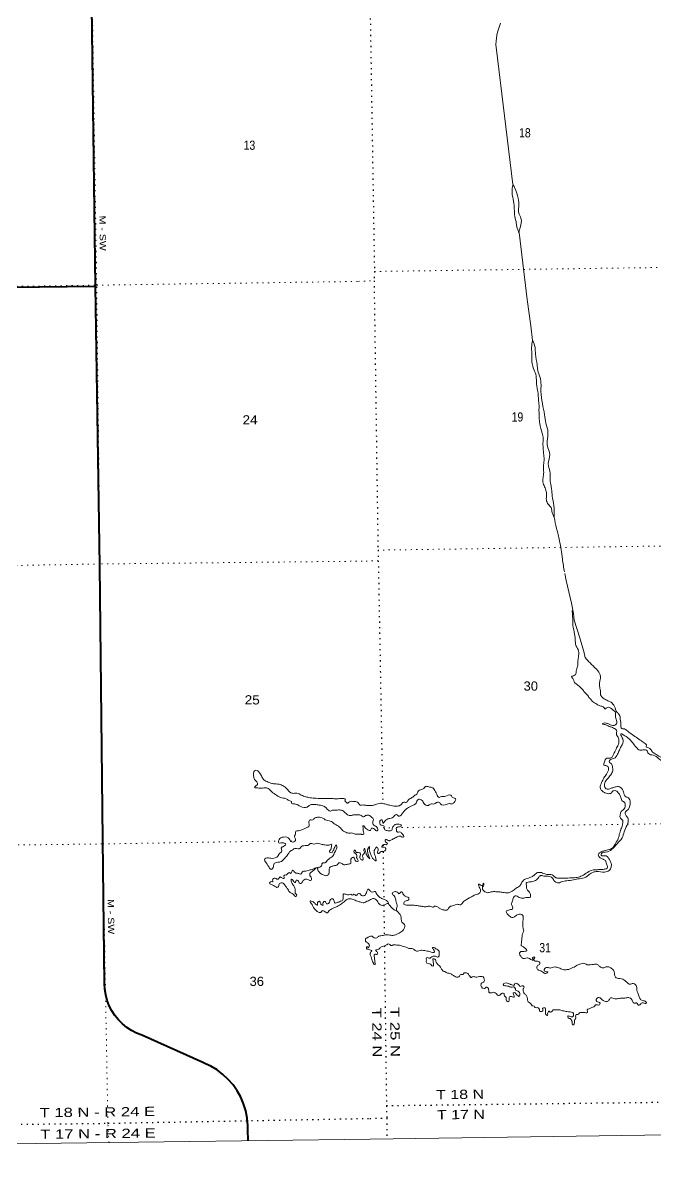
# Model space of a CAD drawing. Header units: feet. Extents: x 248627 to 501257, y -181930 to 5472.
# Drawn here: x 306705 to 318711, y -181930 to -159945 of the extents above; entities that cross this region are included whole.
import ezdxf

# ---------------------------------------------------------------- set-up
doc = ezdxf.new("R2010")
doc.units = ezdxf.units.FT
doc.header["$LTSCALE"] = 70
doc.linetypes.add('DOTTED', pattern=[1.5, 0.3, -1.2])
for name, color, linetype, lineweight in [('26', 7, 'Continuous', 40), ('27', 7, 'Continuous', 40), ('39', 7, 'Continuous', 13), ('4', 7, 'Continuous', 13), ('6', 7, 'DOTTED', 25), ('7', 7, 'DOTTED', 13)]:
    doc.layers.add(name, color=color, linetype=linetype, lineweight=lineweight)

msp = doc.modelspace()

# ---------------------------------------------------------------- linework, layer by layer
at = {"layer": '26'}
for points in [[(308081.5, -164945.84), (308081.47, -164943.9), (308011.05, -159627.16), (307948.62, -154308.25), (307887.33, -150585.86), (307886.61, -150542.44), (307887.21, -150535.86), (307959.29, -149740.45), (308363.49, -146979.86), (308445.59, -146451.06), (308394.72, -143946.31)], [(286862.05, -165204.84), (286883.01, -165204.67), (292204.53, -165161.97), (297506.36, -165095.8), (302801.72, -165007.62), (308066.57, -164946.01), (308081.5, -164945.84)], [(310979.23, -181185.59), (310976.61, -180973.66), (310975.6, -180948.66), (310975.26, -180923.66), (310974.85, -180893.22), (310962.83, -180755.05), (310936.44, -180618.9), (310895.96, -180486.25), (310841.83, -180358.56), (310774.65, -180237.23), (310695.16, -180123.58), (310604.22, -180018.87), (310502.84, -179924.23), (310392.12, -179840.71), (310273.28, -179769.22), (310172.61, -179722.22), (310147.61, -179710.55), (310122.61, -179698.06), (308947.39, -179175.54), (308922.39, -179165.36), (308897.39, -179155.12), (308861.7, -179140.49), (308765.95, -179091.48), (308675.86, -179032.73), (308592.4, -178964.88), (308516.48, -178888.69), (308448.95, -178804.97), (308390.54, -178714.65), (308341.89, -178618.73), (308303.54, -178518.24), (308275.89, -178414.29), (308259.27, -178308.03), (308253.84, -178200.61), (308217.99, -175458.75), (308159.91, -170258.47), (308081.5, -164945.84)]]:
    msp.add_lwpolyline(points, dxfattribs=at)
at = {"layer": '39'}
msp.add_line((315692.24, -160402.9), (316014.6, -163013.57), dxfattribs=at)
for points in [[(316134.73, -163923.87), (316286.43, -165200.16), (316356.18, -165698.45), (316382.45, -165977.93)], [(316997.34, -170406.39), (317025.48, -170540.87), (317124.37, -170968.25), (317163.5, -171164.98), (317177.47, -171293.63), (317283.03, -171628.28), (317365.71, -171912.94), (317389.21, -172005.2)]]:
    msp.add_lwpolyline(points, dxfattribs=at)
msp.add_arc((316669.96, -160351.98), 978.77, 155.58421, 183.22706, dxfattribs=at)
for points in [[(316015.33, -163009.94), (315996.79, -163168.89), (316027.39, -163333.53), (316039.57, -163476.3), (316051.74, -163619.08), (316077.76, -163745.54), (316088.98, -163823.89), (316112.03, -163885.96), (316132.83, -163931.95)], [(316016.4, -163016.36), (316051.86, -163083.48), (316112.96, -163269.8), (316123.51, -163438.78), (316123.2, -163553.56), (316166.91, -163651.55), (316151.43, -163828.98), (316128.66, -163921.95)], [(316386.45, -165975.86), (316434.62, -166103.99), (316440.61, -166236.79), (316473.8, -166439.65), (316485.41, -166544.18), (316529.68, -166680.42), (316547.8, -166817.07), (316545.62, -166941.94), (316573.22, -167175.09), (316614.6, -167387.89), (316641.15, -167550.59), (316679.84, -167717.12), (316664.33, -167892.53), (316678.28, -168019.18), (316714.32, -168143.46), (316684.79, -168323.12), (316715.01, -168461.59), (316719.26, -168612.55), (316748.15, -168797.35), (316760.21, -168932.07), (316793.1, -169114.8), (316796.38, -169336.24)], [(316384.58, -165985.95), (316369.83, -166076.79), (316371.98, -166221.73), (316372.36, -166382.81), (316400.18, -166495.14), (316448.29, -166619.25), (316460.47, -166762.02), (316480.99, -166924.81), (316494.01, -166989.04), (316497.57, -167093.69), (316511.31, -167206.24), (316508.45, -167284.81), (316509.38, -167347.22), (316512.79, -167441.8), (316522.51, -167554.41), (316567.49, -167738.97), (316589.1, -167839.32), (316585.97, -167899.77), (316587.7, -168016.53), (316599.79, -168153.27), (316605.36, -168257.89), (316594.9, -168366.78), (316595.77, -168425.16), (316595.4, -168535.91), (316580.86, -168640.84), (316604.38, -168735.11), (316641.9, -168823.14), (316653.3, -168913.57), (316648.61, -169004.25), (316688.17, -169094.26), (316739.32, -169151.87), (316754.39, -169218.09), (316794.81, -169337.72)], [(316796.63, -169335.89), (316843.79, -169548.96), (316899.55, -169781.67), (316952.93, -170125.18), (316992.87, -170376.26)], [(317136.54, -171111.02), (317148.24, -171221.59), (317154.8, -171392.64), (317185.4, -171557.28), (317199.47, -171691.98), (317208.59, -171764.32), (317254.13, -171850.21), (317261.89, -171966.88), (317249.3, -172067.75), (317240.83, -172174.59), (317221.64, -172237.31), (317200.85, -172328.23), (317166.93, -172346.88), (317129.06, -172371.62), (317159.83, -172411.42), (317178.68, -172461.47), (317223.65, -172509.11), (317284.77, -172560.52), (317341.96, -172618.04), (317387.02, -172671.72), (317438.08, -172723.29), (317458.76, -172761.23), (317485.33, -172789.02), (317524.23, -172834.73), (317609.55, -172889.81), (317668.36, -172921.13), (317731.02, -172940.31), (317761.73, -172976.08), (317815.65, -172949.08), (317874.25, -172966.31), (317925.14, -173005.8), (317957.77, -173035.5), (317962.78, -173101.88), (317973.88, -173172.18), (317979.27, -173264.72), (317953.45, -173287.26), (317889.11, -173290.26), (317842.49, -173266.81), (317783.92, -173251.6), (317733.57, -173248.34), (317717.66, -173260.66), (317766.2, -173278.04), (317843.15, -173311.1), (317907.84, -173332.26), (317942.37, -173353.88), (317980.97, -173379.47), (317987.42, -173407.56), (317981.69, -173427.78), (317984.36, -173472.04), (318021.43, -173529.86), (318026.23, -173582.14), (318026.94, -173630.46), (317995.74, -173697.38), (317952.89, -173792.67), (317929.32, -173831.29), (317905.93, -173881.99), (317864.16, -173914.84), (317799.77, -173913.81), (317764.01, -173944.56), (317756.56, -173984.95), (317743.4, -174047.57), (317781.77, -174057.05), (317824.37, -174080.56), (317827.27, -174140.92), (317778.42, -174238.32), (317733.17, -174307.47), (317688.31, -174402.79), (317675.57, -174493.6), (317716.54, -174543.31), (317763.28, -174574.81), (317807.75, -174588.23), (317883.97, -174572.97), (317919.62, -174534.17), (317967.92, -174535.44), (318027.03, -174586.89), (318058.04, -174642.8), (318085.29, -174716.88), (318138.34, -174766.41), (318148.93, -174802.49), (318129.89, -174875.27), (318072.36, -174930.52), (318053.08, -174987.19), (318056.14, -175057.62), (318092.76, -175085.25), (318097.92, -175161.68), (318075, -175244.59), (318042.18, -175337.71), (318013.68, -175450.91), (317978.39, -175513.87), (317889.64, -175634.02), (317793.5, -175663.68), (317693.35, -175693.4), (317669.39, -175705.85), (317633.9, -175754.72), (317670.88, -175806.5), (317725.58, -175831.84), (317774.3, -175861.3)], [(317391.28, -172009.2), (317452.64, -172076.72), (317566.99, -172189.75), (317644.74, -172277.15), (317678.62, -172391.41), (317656.24, -172510.55), (317667.4, -172584.88), (317676.94, -172685.41), (317677.12, -172697.49), (317712.21, -172757.36), (317744.81, -172785.05), (317819.84, -172824.18), (317878.62, -172853.48), (317942.14, -172931.04), (317994.12, -173045.02), (318035.01, -173088.69), (318054.49, -173181.02), (318065.5, -173245.28), (318062.55, -173317.81), (318081.19, -173353.77), (318117.46, -173357.25), (318180.26, -173386.49), (318257.65, -173449.74), (318355.22, -173516.71), (318454.85, -173587.67), (318489.41, -173611.31), (318525.97, -173634.91), (318550.71, -173674.81), (318547.01, -173697.01), (318555.15, -173702.93), (318587.54, -173716.53), (318615.91, -173730.19), (318656.98, -173785.94), (318713.98, -173831.38), (318789.07, -173874.53), (318890.51, -173931.37), (318977.84, -173986.42), (319055.02, -174035.58), (319099.81, -174071.14), (319171.02, -174124.42), (319234.06, -174169.76), (319270.62, -174193.37), (319296.95, -174205.05)], [(316794.06, -176240.73), (316861.13, -176286.02), (316937.3, -176266.73), (317039.59, -176245.03), (317166.07, -176226.99), (317278.42, -176205.14), (317340.68, -176198.15), (317448.47, -176140.12), (317516.17, -176092.78), (317598.32, -176069.37), (317755.42, -176081.07), (317845.46, -176047.47), (317878.77, -175986.56), (317881.71, -175914.03), (317854.67, -175854.03), (317821.71, -175802.18), (317785.06, -175772.54), (317724.71, -175773.46), (317690.31, -175759.89), (317693.82, -175725.61), (317775.91, -175698.18), (317889.88, -175650.13), (317994.9, -175541.8), (318087.77, -175427.63), (318130.36, -175314.22), (318182.79, -175186.56), (318205.88, -175115.73), (318194.87, -175051.47), (318157.89, -174999.68), (318147.05, -174947.5), (318194.61, -174898.44), (318233.68, -174819.32), (318234.02, -174706.55), (318211.36, -174670.66), (318156.69, -174647.33), (318129.89, -174603.44), (318096.36, -174513.34), (318059.53, -174471.62), (318019.03, -174454.12), (317978.83, -174456.75), (317910.7, -174475.91), (317852.7, -174498.95), (317802.47, -174503.74), (317755.37, -174448.08), (317766.25, -174367.37), (317827.47, -174289.92), (317884.67, -174212.53), (317913.77, -174139.6), (317906.99, -174089.37), (317885.92, -174025.25), (317849.29, -173997.62), (317846.72, -173959.41), (317930.63, -173919.87), (318001.85, -173838.24), (318036.96, -173763.2), (318070.14, -173694.23), (318103.41, -173631.3), (318106.63, -173576.89), (318100.11, -173544.77), (318083.55, -173512.81), (318066.92, -173476.82), (318062.54, -173452.72), (318111.08, -173470.1), (318206.58, -173533.08), (318286.31, -173618.44), (318356.04, -173707.98), (318427.25, -173761.26), (318501.61, -173756.1), (318554.03, -173763.35), (318589.18, -173827.25), (318680.21, -173860.09), (318781.71, -173920.96), (318873.24, -173988.02), (318977.08, -174071), (319036.31, -174130.5), (319117.54, -174181.61), (319206.64, -174220.52), (319291.93, -174273.58), (319334.98, -174327.29), (319416.27, -174382.43), (319513.69, -174439.33), (319598.98, -174492.4), (319711.13, -174593.37), (319787.17, -174700.94), (319828.44, -174770.79), (319859.66, -174840.78), (319893.34, -174940.95), (319898.46, -175015.37), (319934.18, -175117.51), (319981.73, -175203.37), (320024.86, -175263.12), (320088.83, -175370.87), (320116.02, -175440.93), (320158.04, -175561.1), (320209.85, -175663), (320256.62, -175696.52), (320358.51, -175783.55)], [(313213.92, -174810.08), (313199.72, -174809.62), (313164.34, -174803.99), (313116.22, -174810.97), (313095.8, -174795.28), (313062.8, -174753.67), (312971.98, -174737.35), (312921.69, -174736.33), (312864.02, -174769.66), (312843.56, -174751.95), (312820.9, -174724.23), (312830.55, -174703.92), (312779.82, -174680.77), (312667.32, -174687.01), (312598.9, -174684.33), (312425.89, -174681.7), (312276.98, -174676.58), (312158.13, -174666.85), (312075.32, -174648.36), (311992.22, -174615.79), (311907.08, -174581.25), (311822.65, -174582.91), (311771.96, -174561.78), (311722.52, -174502.38), (311646.91, -174441.5), (311567.88, -174410.86), (311463.11, -174400.85), (311398.42, -174384.01), (311359.91, -174368.67), (311284.74, -174329.91), (311253.76, -174288.27), (311232.86, -174248.43), (311191.39, -174184.86), (311150.43, -174147.44), (311104.32, -174154.38), (311085.2, -174205.06), (311086.11, -174251.32), (311101.49, -174317.42), (311132.28, -174349.01), (311161.49, -174402.76), (311122.16, -174447.8), (311102.49, -174470.33), (311134.81, -174477.74), (311227.48, -174485.97), (311335.96, -174479.81), (311382.67, -174503.04), (311452.44, -174574.1), (311499.27, -174603.36), (311596.99, -174663.82), (311693.88, -174682.03), (311718.24, -174693.62), (311771.14, -174724.78), (311807.64, -174740.15), (311804.06, -174762.36), (311866.85, -174785.27), (311923.53, -174804.27), (312043.13, -174852.22), (312101.27, -174843.03), (312154.87, -174807.77), (312253.14, -174793.76), (312331.82, -174806.29), (312434.97, -174836.46), (312478.02, -174877.87), (312537.15, -174918.96), (312587.17, -174905.9), (312643.45, -174904.79), (312699.62, -174897.65), (312772.31, -174912.31), (312841.77, -174967.29), (312902.79, -175002.3), (312928.92, -175001.79), (312961.09, -175001.16), (312985.09, -174994.65), (313033.3, -174991.69), (313075.51, -174990.85), (313130.07, -175003.86), (313168.78, -175029.26), (313216.27, -174999.68)], [(313212.66, -174810.04), (313227.82, -174811.24), (313328.45, -174813.73), (313396.63, -174798.6), (313500.84, -174770.83), (313579.53, -174785.73), (313613.87, -174795.28), (313676.44, -174808.42), (313777.34, -174829.02), (313855.64, -174817.76), (313885.58, -174801.19), (313919.17, -174760.41), (313959.32, -174753.75), (313987.51, -174755.34), (314023.09, -174712.51), (314060.89, -174683.74), (314126.67, -174642.47), (314152.49, -174619.92), (314186.42, -174601.28), (314217.65, -174536.37), (314257.55, -174513.61), (314321.56, -174488.47), (314349.21, -174453.82), (314413.7, -174460.89), (314474.2, -174470.03), (314531.41, -174529.56), (314575.06, -174623.53), (314597.69, -174657.42), (314655.87, -174646.46), (314722.19, -174641.42), (314836.55, -174619.54), (314873.44, -174665.28), (314924.06, -174686.66), (314906.76, -174741.29), (314865.09, -174780.18), (314802.7, -174779.12), (314656.16, -174801.5), (314621.43, -174765.79), (314597.02, -174748.04), (314517.07, -174783.49), (314446.73, -174788.59), (314396.86, -174817.54), (314319.7, -174770.4), (314272.48, -174706.68), (314210.01, -174699.58), (314172.86, -174772.64), (314093.09, -174820.17), (314041.18, -174847.14), (313985.36, -174882.22), (313933.81, -174933.35), (313902.31, -174980.14), (313840.46, -175015.32), (313803.84, -174987.69), (313763.85, -175004.41), (313738.17, -175037.02), (313654.08, -175064.48), (313580.34, -175111.92), (313550.55, -175138.55), (313536.26, -175124.67), (313529.72, -175090.54), (313509.52, -175084.81), (313484.32, -175149.63), (313511.04, -175187.48), (313557.51, -175200.86), (313578.76, -175277.05), (313637.36, -175294.28), (313701.7, -175291.28), (313727.05, -175236.53), (313762.51, -175185.65), (313830.63, -175166.48), (313897.4, -175191.64), (313857.56, -175218.43), (313803.45, -175233.35), (313798.02, -175273.7), (313816.8, -175319.73), (313867.06, -175316.94), (313907.83, -175352.56), (313938.84, -175408.47), (313914.79, -175414.88), (313876.3, -175397.34), (313812.14, -175412.42), (313738.25, -175449.79), (313676.34, -175480.94), (313654.28, -175485.31), (313599.55, -175457.95), (313583.91, -175488.4), (313626.89, -175538.08), (313607.11, -175560.53), (313562.76, -175555.17), (313523.25, -175604.09), (313583.74, -175613.24), (313592.51, -175661.43), (313556.69, -175688.15), (313532.58, -175690.53), (313506.43, -175690.93), (313476.64, -175717.57), (313452.65, -175728)], [(313216.27, -174999.68), (313232.66, -175002.46), (313258.72, -174996.02), (313319.54, -175027.31), (313362.62, -175083.03), (313353.07, -175117.4), (313357.96, -175175.72), (313425.08, -175225.03), (313434.17, -175295.37), (313405.95, -175291.77), (313383.38, -175261.92), (313342.91, -175246.43), (313316.88, -175254.88), (313307.3, -175287.24), (313281.21, -175291.67), (313254.85, -175277.97), (313219.79, -175251.53)], [(313219.79, -175251.53), (313192.6, -175217.93), (313168.08, -175198.3), (313162.25, -175208.47), (313164.77, -175234.58), (313165.68, -175280.84), (313176.41, -175314.84), (313177.32, -175361.1), (313147.24, -175365.71), (313133.05, -175359.96), (313086.78, -175358.86), (313012.32, -175356.3), (312965.72, -175339.11), (312891.3, -175338.56), (312818.46, -175315.85), (312775.69, -175288.52), (312720.11, -175223.21), (312628.5, -175166.67), (312565.27, -175121.63), (312470.23, -175095.33), (312380.79, -175046.79), (312298.17, -175038.36), (312244.21, -175055.52), (312194.63, -175090.7), (312160.37, -175087.35), (312133.3, -175142.21), (312142.41, -175196.36), (312072.96, -175244.01), (312017.15, -175269.25), (311939.18, -175292.92), (311889.12, -175303.97), (311882.07, -175354.41), (311862.68, -175391.01), (311880.5, -175479.19), (311810.66, -175506.73), (311784.17, -175489.14), (311759.18, -175445.36), (311655.98, -175413.19), (311570.45, -175461.15), (311565.6, -175521.61), (311656.15, -175523.85), (311694.97, -175555.28), (311679.29, -175575.71), (311641.53, -175598.59), (311619.61, -175609.08), (311612.32, -175647.46), (311617.33, -175697.66), (311585.57, -175718.41), (311544.54, -175779.58), (311438.74, -175819.9), (311342.05, -175811.74), (311296.13, -175828.74), (311323.77, -175904.66), (311390.08, -176003.96), (311416.73, -176029.6), (311461.9, -175974.38), (311478.84, -175915.69), (311524.68, -175894.67), (311592.91, -175887.29), (311675.96, -175815.23), (311736.93, -175745.61), (311770.11, -175694.66), (311837.63, -175651.07), (311867.43, -175632.37), (311901.64, -175633.71), (311953.99, -175636.71), (311995.37, -175593.64), (312095.61, -175577.58), (312137.59, -175564.68), (312161.2, -175538.05), (312227.73, -175546.81), (312275.74, -175533.79), (312366.52, -175548.1), (312437.2, -175562.8), (312487.61, -175569.86), (312549.69, -175556.56), (312561.6, -175548.28), (312564.64, -175600.54), (312541.74, -175663.36), (312528.38, -175699.85), (312562.79, -175711.24), (312600.16, -175668.25), (312611.7, -175641.86), (312613.52, -175631.77), (312621.24, -175615.52), (312634.92, -175595.13), (312646.31, -175560.7), (312667.12, -175596.51), (312659.95, -175640.91), (312619.32, -175722.2), (312596.07, -175766.93), (312530.72, -175818.52), (312469.58, -175880.09), (312443.97, -175906.75), (312403.72, -175905.53), (312374.64, -175960.43)], [(312374.64, -175960.43), (312342.99, -175987.21), (312299.12, -176006.18), (312328.61, -176074.02), (312369.64, -176115.46), (312408.15, -176130.8), (312472.84, -176147.64), (312512.41, -176114.66), (312522.69, -176023.91), (312542, -175983.29), (312575.9, -175968.54), (312635.97, -175955.28), (312664, -175948.69), (312703.37, -175905.66), (312763.91, -175916.54), (312786.38, -175934.21), (312856.74, -175932.83), (312888.83, -175928.17), (312930.73, -175911.25), (312931.75, -175860.92), (312942.94, -175816.44), (312986.85, -175799.47), (313016.14, -175857.25), (313046.77, -175880.79), (313070.73, -175872.27), (313066.16, -175844.19), (313043.25, -175804.4), (313048.38, -175758.02), (312995.04, -175704.74), (312994.33, -175668.54), (313010.37, -175666.21), (313029.02, -175694.01), (313057.48, -175709.55), (313111.95, -175718.54), (313108.92, -175768.9), (313118.23, -175833.11), (313160.8, -175850.38), (313166, -175808.02), (313153.46, -175784.12), (313162.92, -175753.75), (313192.36, -175716.95), (313181.08, -175654.8), (313194.64, -175628.37), (313207.46, -175666.35), (313220.23, -175702.32), (313226.27, -175748.35)], [(313452.65, -175728), (313440.44, -175718.12), (313447.92, -175679.75), (313449.42, -175645.49), (313436.84, -175611.46), (313422.61, -175601.6), (313404.9, -175628.05), (313379.41, -175672.74), (313378.2, -175727.12), (313399.15, -175783.18), (313414.18, -175847.39), (313416.43, -175863.46), (313386.14, -175855.87), (313363.78, -175840.1), (313334.87, -175790.21), (313309.9, -175734.21), (313293.18, -175692.18), (313284.51, -175650.03), (313285.71, -175595.64), (313265.93, -175618.09), (313248.39, -175656.62), (313255.23, -175710.88), (313276.3, -175774.99), (313291.12, -175825.1), (313268.67, -175803.3), (313226.27, -175748.35)], [(317774.3, -175861.3), (317799.66, -175943.47), (317810.49, -175995.66), (317748.58, -176026.81), (317678.21, -176029.89), (317603.88, -176037.07), (317535.51, -176040.13), (317431.57, -176086.02), (317327.9, -176150.02), (317235.82, -176181.63), (317133.32, -176189.24), (316982.55, -176197.58), (316916.17, -176198.6), (316845.65, -176191.62), (316794.91, -176162.19), (316760.3, -176134.53), (316701.82, -176125.36), (316619.17, -176114.54), (316532.22, -176085.66), (316468, -176096.71), (316410.36, -176143.91), (316356.52, -176176.94), (316256.43, -176210.69), (316184.91, -176272.19), (316149.62, -176335.15), (316083.9, -176380.45), (316018.21, -176427.77), (315926.3, -176471.46), (315821.59, -176465), (315747.01, -176456.07), (315690.63, -176452.91), (315600.14, -176456.3), (315529.95, -176471.47), (315465.13, -176442.26), (315437.79, -176362.14), (315461.36, -176323.52), (315450.83, -176291.46), (315441.19, -176319.8), (315427.41, -176340.14), (315390.96, -176324.59), (315360.52, -176306.94), (315363.07, -176343.14), (315396.39, -176419.15), (315385.12, -176473.69), (315297.18, -176513.29), (315229.3, -176548.55), (315167.39, -176579.7), (315107.58, -176616.86), (315075.73, -176639.5), (315018.29, -176700.78), (314953.77, -176691.7), (314883.7, -176714.92), (314811.64, -176740.18), (314789.93, -176768.7), (314756.21, -176801.44), (314697.82, -176798.3), (314637.18, -176779.09), (314592.42, -176745.55), (314543.84, -176726.15), (314523.79, -176730.49), (314499.92, -176748.97), (314469.65, -176743.39), (314435.22, -176727.81), (314374.99, -176736.79), (314308.58, -176735.79), (314240.01, -176724.75), (314213.81, -176721.13), (314161.39, -176713.88), (314111.01, -176708.6), (314008.36, -176706.15), (313941.69, -176687.03), (313939.35, -176664.92), (313983.03, -176625.99), (314032.99, -176603.08), (314032.52, -176570.87), (313987.93, -176549.4), (313945.27, -176521.86), (313918.47, -176477.98), (313904.03, -176454.03), (313878.12, -176470.54), (313844.22, -176491.19), (313831.94, -176477.28), (313791.33, -176451.73), (313731.22, -176468.76), (313721.43, -176487.03), (313754.3, -176532.84), (313785.58, -176606.86), (313802.65, -176673.05), (313813.55, -176729.26), (313798.08, -176771.78), (313851.78, -176865.6), (313882.67, -176913.45), (313904.52, -177029.9), (313951.47, -177075.49), (313954.37, -177135.86), (313920.98, -177190.73), (313853.28, -177238.08)], [(312314.84, -175987.76), (312248.86, -176007.17), (312197.03, -176030.33), (312122.96, -176047.88), (312079.06, -176064.84), (312020.8, -176068), (311979.57, -176119.12), (311931.01, -176103.98), (311878.5, -176092.94), (311831.32, -176045.58), (311807.95, -176084.27), (311786.27, -176106.83), (311761.75, -176087.19), (311737.94, -176103.76), (311696.32, -176134.76), (311660.41, -176149.55), (311667.43, -176199.72), (311635.19, -176196.33), (311592.5, -176173.02), (311551.08, -176214.08), (311526.95, -176214.56), (311494.39, -176195.07), (311444.81, -176230.26), (311453.6, -176268.32), (311421.28, -176260.9), (311389.71, -176291.71), (311440.6, -176322.9), (311485.3, -176346.17), (311528.03, -176371.48), (311557.87, -176354.8), (311574.85, -176298.12), (311647.14, -176292.67), (311694.49, -176348.08), (311725.47, -176389.73), (311768.99, -176455.27), (311795.52, -176474.87), (311834.19, -176498.26), (311893.36, -176541.36), (311907, -176518.96), (311878.06, -176479.28), (311877.03, -176426.99), (311863.82, -176368.89), (311828.54, -176313.25), (311799.13, -176249.44), (311800.43, -176213.19), (311841.42, -176252.63), (311876.11, -176278.11), (311895.39, -176235.47), (311935.95, -176252.78), (311969.02, -176298.41), (311998.9, -176283.74), (312028.22, -176240.9), (312116.28, -176219.05), (312167.01, -176242.19), (312186.76, -176223.7), (312177.8, -176177.59), (312155.1, -176147.86), (312164.08, -176093.35), (312199.75, -176066.49), (312249.22, -176025.28), (312272.9, -176002.68)], [(317421.38, -177841.98), (317354.55, -177812.8), (317306.39, -177821.59), (317236.41, -177850.85), (317154.59, -177896.4), (317046.51, -177934.3), (316961.97, -177931.56), (316883.01, -177898.54), (316810.36, -177883.54), (316760.16, -177890.35), (316724.13, -177902.98), (316667.63, -177891.76), (316609.83, -177928.89), (316616.35, -177961), (316675.04, -177984.27), (316639.13, -178004.95), (316580.41, -177979.68), (316543.87, -177958.08), (316501.42, -177944.64), (316468.67, -177906.88), (316474.11, -177866.53), (316515.87, -177833.67), (316523.44, -177801.34), (316494.95, -177779.63), (316462.68, -177774.08), (316416.24, -177762.71), (316411.76, -177732.57), (316431.49, -177706.09), (316413.21, -177694.29), (316387.33, -177712.81), (316395.97, -177752.95), (316379.91, -177755.21), (316351.51, -177739.53), (316308.88, -177714.01), (316288.74, -177712.3), (316232.56, -177723.23), (316190.14, -177711.8), (316153.28, -177668.06), (316140.46, -177617.92), (316162.2, -177591.41), (316202.43, -177590.8), (316246.57, -177582.07), (316276.62, -177573.55), (316272.3, -177553.48), (316245.73, -177525.7), (316223.34, -177507.92), (316202.98, -177492.12), (316178.7, -177482.43), (316175.88, -177428.1), (316180.96, -177363.59), (316186.13, -177305.12), (316195.44, -177254.64), (316218.71, -177195.89), (316210.07, -177155.75), (316201.07, -177091.46), (316202.54, -177055.19), (316207.3, -176968.54), (316206.52, -176916.19), (316181.91, -176884.35), (316129.52, -176879.11), (316093.52, -176893.76), (316067.58, -176908.25), (316045.75, -176928.72), (316013.8, -176945.32), (315975.44, -176935.83), (315942.89, -176912.17), (315914.38, -176888.44), (315891.65, -176848.52), (315889.13, -176814.33), (315929.22, -176803.65), (315967.22, -176788.97), (315999.41, -176788.48), (315998.39, -176720.03), (315985.97, -176696.06), (316007.08, -176627.28), (316022.22, -176562.61), (316053.92, -176529.91), (316134.86, -176560.89), (316219.55, -176573.69), (316307.88, -176560.26), (316346.04, -176555.65), (316349.76, -176535.46), (316342.98, -176485.22), (316304.05, -176437.49), (316271.09, -176385.65), (316272.3, -176331.26), (316263.68, -176293.14), (316301.6, -176272.42), (316389.93, -176258.99), (316459.89, -176227.72), (316503.42, -176178.73), (316551.19, -176143.77), (316583.52, -176153.34), (316652.04, -176160.35), (316710.43, -176163.48), (316773.35, -176200.78), (316794.06, -176240.73)], [(313235.67, -176445.2), (313190.22, -176527.89), (313121.55, -176513.15), (313111.11, -176493.23), (313059, -176502.31), (313035.35, -176526.92), (312992.58, -176499.59), (312960.77, -176518.33), (312934.28, -176500.74), (312892.3, -176513.64), (312849.97, -176508.44), (312797.43, -176495.39), (312786.55, -176555.96), (312781.59, -176610.39), (312761.76, -176624.87), (312715.88, -176643.88), (312697.95, -176652.28), (312683.88, -176652.56), (312637.92, -176667.55), (312615.09, -176631.78), (312588.05, -176586.03), (312546.11, -176600.94), (312517.3, -176669.92), (312471.3, -176682.9), (312444.3, -176639.17), (312404.41, -176656.05), (312399.45, -176710.47), (312373.2, -176704.95), (312360.54, -176675.02), (312335.59, -176633.26), (312301.85, -176656.06), (312292.87, -176710.56), (312262.28, -176689.03), (312215.17, -176645.69), (312158.57, -176630.71), (312196.06, -176696.37), (312223.3, -176752.17), (312282.9, -176817.4), (312331.78, -176848.63), (312359.92, -176848.08), (312389.41, -176813.29), (312444.12, -176834.35), (312490.79, -176855.56), (312510.34, -176827.01), (312571.75, -176779.52), (312675.37, -176731.2), (312752.86, -176683.39), (312824.16, -176627.66), (312889.75, -176588.14), (312938.03, -176589.2), (313012.97, -176615.9), (313057.59, -176635.14), (313120.22, -176650), (313164.73, -176663.21), (313200.83, -176658.48), (313238.8, -176631.16)], [(313235.67, -176445.2), (313263.45, -176401.4), (313298.21, -176439.13), (313340.81, -176462.64), (313380.8, -176445.92), (313427.84, -176497.55), (313458.61, -176537.35), (313519.61, -176580.72), (313588.42, -176607.86), (313633.18, -176641.4), (313649.84, -176679.41), (313666.38, -176709.36), (313719.51, -176764.93), (313743.98, -176786.7), (313770.4, -176804.42), (313825.35, -176828.79)], [(313643.75, -176675.47), (313625.7, -176679.78), (313569.71, -176702.78), (313511.49, -176711.72), (313474.96, -176690.13), (313444.1, -176644.29), (313390.97, -176588.73), (313348.63, -176583.33), (313324.65, -176593.77), (313284.71, -176614.51), (313248.75, -176631.17), (313238.8, -176631.16)], [(313248.09, -177326.48), (313234.34, -177332.66), (313214.18, -177347.12), (313210.23, -177355.89), (313208.92, -177368.16), (313211.11, -177384.38), (313219.44, -177396.21), (313234.34, -177411.11), (313240.47, -177420.75), (313245.73, -177424.7), (313248.8, -177426.01)], [(313853.28, -177238.08), (313807.31, -177258.92), (313749.31, -177281.95), (313674.82, -177279.06), (313618.38, -177271.87), (313580.19, -177274.47), (313550.14, -177282.98), (313505.97, -177289.7), (313467.87, -177298.33), (313428.09, -177329.14), (313377.83, -177331.93), (313337.13, -177300.33), (313308.97, -177300.76), (313248.09, -177326.48)], [(313251.21, -177543.99), (313236.09, -177541.71), (313229.08, -177535.14), (313228.2, -177527.69), (313229.08, -177518.48), (313232.15, -177505.34), (313237.84, -177500.08), (313241.79, -177501.83), (313247.92, -177501.39), (313250.63, -177502.23)], [(313248.8, -177426.01), (313279.05, -177454.25), (313285.44, -177478.31), (313281.66, -177494.48), (313271.9, -177514.76), (313250.63, -177502.23)], [(313251.21, -177543.99), (313274.45, -177550.97), (313329.23, -177582.35), (313321.28, -177588.51), (313307.56, -177612.88), (313299.84, -177635.15), (313316.79, -177693.28), (313331.59, -177741.38), (313346.18, -177775.39), (313360.77, -177809.4), (313373.16, -177831.36), (313391.3, -177833.09), (313397.3, -177830.99), (313396.97, -177808.84), (313388.45, -177776.76), (313385.84, -177736.53), (313381.34, -177704.38), (313378.67, -177660.12), (313382.52, -177647.98), (313392.49, -177641.79), (313416.68, -177645.45), (313434.73, -177641.14), (313440.25, -177606.83), (313421.85, -177586.97), (313405.37, -177561.05), (313423.45, -177558.76), (313463.47, -177544.05), (313485.3, -177523.58), (313501.12, -177505.22), (313531.11, -177492.68), (313575.19, -177479.93), (313615.15, -177461.19), (313649.14, -177446.58), (313673.45, -177458.29), (313695.88, -177478.08), (313739.95, -177465.33), (313780.18, -177464.71), (313830.53, -177467.97), (313884.99, -177477.21), (313933.53, -177494.59), (313982.05, -177509.95), (314034.67, -177531.3), (314093.07, -177534.43), (314125.43, -177546.02), (314157.94, -177567.67), (314202.46, -177585.11), (314254.52, -177568.21), (314284.64, -177563.72), (314337.09, -177572.99), (314381.46, -177580.36), (314435.95, -177591.61), (314484.46, -177606.98), (314510.64, -177608.59), (314524.36, -177584.22), (314505.78, -177552.29), (314485.1, -177514.35), (314505.19, -177512.03), (314547.79, -177535.54), (314586.36, -177559.11), (314610.83, -177580.89), (314611.72, -177641.28), (314610.19, -177673.52), (314588.42, -177698.01), (314541.86, -177678.59), (314495.59, -177679.3), (314451.7, -177704.13), (314429.78, -177718.56), (314405.49, -177708.86), (314369.29, -177709.42), (314369.94, -177753.71), (314364.36, -177783.99), (314378.79, -177807.94), (314427.34, -177825.32), (314459.76, -177840.93), (314490.32, -177866.64), (314502.24, -177856.39), (314503.63, -177814.08), (314494.86, -177765.89), (314490.33, -177731.73), (314516.42, -177727.3), (314551.43, -177781.14), (314580.27, -177827.01), (314637.46, -177884.53), (314666.46, -177940.46), (314686.87, -177960.29), (314721.24, -177971.84), (314769.94, -177999.29), (314796.15, -178002.91), (314832.53, -178014.44), (314881.32, -178047.92), (314905.6, -178057.62), (314940.1, -178077.23), (314988.25, -178068.44), (315021.85, -178027.65), (315046.02, -178029.3), (315066.07, -178024.96), (315083.76, -177996.5)], [(316633.71, -178725.89), (316634.31, -178766.15), (316652.95, -178802.11), (316671.03, -178799.82), (316672.68, -178775.63), (316684.21, -178739.21), (316696.07, -178724.93), (316708.23, -178730.79), (316716.45, -178742.74), (316744.56, -178738.29), (316780.17, -178697.47), (316824.45, -178698.81), (316886.81, -178697.86), (316957.48, -178714.9), (317040.19, -178729.74), (317100.68, -178738.89), (317153.16, -178750.17), (317165.82, -178790.24), (317154.29, -178826.66), (317103.95, -178823.41), (317055.61, -178820.12), (317064.13, -178852.2), (317100.52, -178863.73), (317129.22, -178899.53), (317141.88, -178939.61), (317148.57, -178983.81), (317180.49, -178965.2), (317181.69, -178910.81), (317187.25, -178878.51), (317211.03, -178853.99), (317204.49, -178819.86), (317218.09, -178787.43), (317248.27, -178786.97), (317277.99, -178756.31), (317300, -178747.92), (317330.14, -178745.45), (317398.65, -178752.45), (317430.75, -178745.92), (317423.97, -178695.69), (317459.9, -178677.02), (317511.85, -178652.06), (317553.94, -178641.35), (317585.56, -178602.61), (317655.99, -178603.55), (317669.59, -178571.12), (317639.15, -178553.47), (317606.73, -178537.85), (317596.1, -178499.76), (317621.78, -178467.15), (317674.16, -178472.39), (317698.6, -178492.15), (317727.18, -178519.9), (317779.75, -178537.22), (317829.91, -178528.4), (317863.36, -178477.55), (317929.8, -178480.56), (317966.16, -178490.08), (318022.39, -178483.18), (318088.68, -178476.12), (318161.04, -178470.99), (318225.37, -178467.99), (318264.01, -178495.59), (318290.82, -178539.48), (318315.46, -178573.33), (318347.59, -178568.82), (318367.64, -178564.48), (318386.19, -178594.4), (318412.58, -178610.11), (318452.24, -178571.24), (318488.33, -178562.64), (318526.76, -178576.15), (318546.9, -178577.85), (318542.43, -178547.72), (318475.67, -178522.56), (318447.27, -178506.89), (318412.21, -178449.03), (318386.96, -178374.91), (318370.1, -178322.82), (318352.66, -178232.48), (318279.74, -178199.36), (318233.66, -178212.15), (318182.86, -178178.69), (318140.05, -178141.09), (318103.43, -178113.46), (318046.96, -178104.25), (317960.01, -178075.38), (317945.16, -178023.25), (317923.82, -177941.02), (317887.17, -177911.38), (317834.42, -177881.98), (317782.12, -177882.78), (317726.07, -177901.76), (317665.33, -177876.51), (317624.54, -177838.88), (317543.99, -177834.07), (317481.72, -177841.06), (317421.38, -177841.98)], [(315083.76, -177996.5), (315132.04, -177995.77), (315170.61, -178019.34), (315183.04, -178043.31), (315205.64, -178075.18), (315227.86, -178080.89), (315241.79, -178070.6), (315275.96, -178068.07), (315306.28, -178077.67), (315350.44, -178070.96), (315406.64, -178062.04), (315447.02, -178071.5), (315469.81, -178115.45), (315462.48, -178163.88), (315416.63, -178192.77), (315408.76, -178204.97), (315464.42, -178294.73), (315486.45, -178288.36), (315502.25, -178267.98), (315534.58, -178277.55), (315555.68, -178343.68), (315557.93, -178359.75), (315586.36, -178377.44), (315638.48, -178364.56), (315678.86, -178374.01), (315707.44, -178401.77), (315738, -178427.47), (315787.84, -178396.51), (315809.69, -178378.05), (315844.07, -178389.61), (315852.74, -178431.76), (315885.43, -178465.49), (315883.87, -178495.72), (315894.43, -178529.79), (315926.83, -178543.39), (315934.78, -178537.23), (315940.16, -178492.85), (315943.71, -178460.57), (315959.56, -178444.22), (315987.75, -178445.81), (316005.97, -178453.58), (316034.16, -178455.17), (316037.86, -178432.96), (316025.31, -178400.93), (316018.98, -178380.9), (316057.11, -178374.27), (316077.61, -178400.14), (316118.41, -178437.77), (316124.53, -178443.72), (316148.01, -178399.06), (316137.54, -178371.03), (316096.77, -178335.41), (316062.43, -178325.87), (316060.03, -178299.73), (316029.32, -178263.95), (315973.03, -178266.83), (315948.77, -178259.14), (315910.34, -178245.63), (315861.98, -178240.33), (315829.46, -178218.68), (315839.25, -178200.41), (315887.35, -178187.59), (315958.08, -178208.66), (316010.68, -178227.99), (316040.88, -178229.55), (316052.44, -178195.14), (316082.62, -178194.68), (316096.85, -178204.53), (316115.07, -178212.3), (316131.52, -178236.21), (316157.97, -178255.95), (316189.94, -178241.36), (316222.36, -178256.98), (316222.72, -178281.13), (316210.95, -178301.45), (316207.23, -178321.64), (316213.8, -178357.78), (316234.45, -178393.71), (316273.2, -178429.36), (316288.12, -178485.51), (316294.84, -178531.72), (316321.41, -178559.51), (316355.99, -178585.16), (316380.64, -178619.01), (316414.98, -178628.55), (316437.53, -178656.4), (316471.72, -178655.87), (316495.95, -178661.54), (316516.54, -178693.45), (316527.11, -178727.52), (316555.27, -178727.09), (316583.25, -178714.58), (316576.59, -178672.39), (316594.54, -178662.05), (316624.68, -178659.58), (316633.27, -178695.69), (316633.71, -178725.89)]]:
    msp.add_spline(points, degree=3, dxfattribs=at)
at = {"layer": '4'}
msp.add_lwpolyline([(248626.54, 1367.98), (279703.36, 1731.35), (310779.64, 2137.47), (341855.35, 2586.32), (372930.4, 3077.93), (404004.75, 3612.28), (435078.34, 4189.37), (466151.09, 4809.2), (497222.97, 5471.78), (501256.99, -177792.42), (469933.02, -178460.37), (438608.16, -179085.23), (407282.48, -179667), (375956.01, -180205.69), (344628.84, -180701.29), (313301.02, -181153.78), (281972.62, -181563.19), (250643.67, -181929.51)], close=True, dxfattribs=at)
msp.add_lwpolyline([(248626.54, 1367.98), (279703.36, 1731.35), (310779.64, 2137.47), (341855.35, 2586.32), (372930.4, 3077.93), (404004.75, 3612.28), (435078.34, 4189.37), (466151.09, 4809.2), (497222.97, 5471.78), (501256.99, -177792.42), (469933.02, -178460.37), (438608.16, -179085.23), (407282.48, -179667), (375956.01, -180205.69), (344628.84, -180701.29), (313301.02, -181153.78), (281972.62, -181563.19), (250643.67, -181929.51)], close=True, dxfattribs=at)
at = {"layer": '6'}
for p, q in [((313546.13, -175136.64), (313547.34, -175202.17)), ((313544.55, -175562.33), (313545.19, -175610.7)), ((313546.3, -175694.85), (313558.23, -176595.85)), ((313559.7, -176707.11), (313567.27, -177279.07)), ((313295.24, -180761), (313615.67, -180755.35))]:
    msp.add_line(p, q, dxfattribs=at)
for points in [[(313126.38, -148548.09), (313224.2, -154063.71), (313210.82, -154247.15), (313314.63, -159351.92), (313297.29, -159539.44), (313381.28, -164664.65), (313373.84, -164841.95), (313449.7, -169961.25), (313454.72, -170164.54), (313539.48, -174774.98)], [(313569.94, -177481), (313610.14, -180517.84), (313615.67, -180755.35), (313616.01, -181149.44)], [(313610.14, -180517.84), (319212.41, -180448.34), (319393.35, -180439.53), (324529.43, -180409.37), (324684.14, -180394.93), (325586.85, -180388.19)], [(297983.12, -180995.62), (302994.08, -180915.96), (308316.09, -180853.42), (313295.62, -180761.41)]]:
    msp.add_lwpolyline(points, dxfattribs=at)
at = {"layer": '7'}
for p, q in [((313077.91, -164852.6), (313373.84, -164841.95)), ((313454.72, -170164.54), (313150.56, -170170.39)), ((313793.73, -175235.68), (318095.07, -175172.95)), ((313548.02, -175239.26), (313726.65, -175236.65)), ((311782.05, -175485.1), (311882.94, -175483.4))]:
    msp.add_line(p, q, dxfattribs=at)
for points in [[(308337.04, -181221.52), (308316.09, -180853.42), (308219.69, -175545.24), (308165.26, -170224.16), (308103.23, -164925.37), (308021.1, -159626.97), (307952.72, -154312.2), (307866.57, -148605.41)], [(313381.28, -164664.65), (319156.41, -164584.45), (324474.64, -164491.1), (329799.2, -164417.79), (335095.81, -164359), (340402.36, -164292.01), (344380.2, -164269.61)], [(283154.6, -165250.36), (286855.92, -165200.88), (292196.33, -165154.08), (297504.27, -165091.82), (302797.58, -165001.67), (308103.23, -164925.37), (313077, -164853.9)], [(344469.94, -169547.63), (340481.94, -169662.94), (335170.39, -169663.56), (329874.08, -169742.48), (324545.28, -169801.76), (319236.84, -169876.84), (313449.7, -169961.25)], [(313150.2, -170170.74), (308165.26, -170224.16), (302882.08, -170318.13), (297602.61, -170395.93), (292282.37, -170446.37), (286928.59, -170529.65), (286061.76, -170537.14)], [(318189.8, -175171.57), (319323.1, -175155.04), (319950.39, -175149.03)], [(291658.33, -175767.85), (292304.47, -175760.03), (297662.75, -175673.03), (302933.86, -175607.07), (308219.69, -175545.24), (311564.12, -175488.78)]]:
    msp.add_lwpolyline(points, dxfattribs=at)

# ---------------------------------------------------------------- texts
at = {"layer": '27', "width": 1.25}
for rotation, p in [(270.888, (308152.76, -163604.43)), (271.04, (308308.75, -176594.11))]:
    msp.add_text('M - SW', height=120, rotation=rotation, dxfattribs=at).set_placement(p)
at = {"layer": '6'}
for s, rotation, width, p in [('T 24 N', 270.758, 1.35, (313336.67, -178655.13)), ('T 25 N', 270.758, 1.35, (313680, -178646.45)), ('T 18 N', 0.711, 1.3, (314553.82, -180398.21)), ('T 18 N - R 24 E', 0.673, 1.35, (307018.65, -180740.53)), ('T 17 N', 0.711, 1.3, (314569.69, -180780.46)), ('T 17 N - R 24 E', 0.673, 1.35, (307030.92, -181150.81))]:
    msp.add_text(s, height=175, rotation=rotation, dxfattribs=dict(at, width=width)).set_placement(p)
at = {"layer": '7'}
for s, width, p in [('18', 0.85, (316130.09, -162116.58)), ('13', 0.85, (310895.25, -162352.89)), ('24', 1.1, (310874.41, -167572.59)), ('19', 0.85, (315988.77, -167517.23)), ('30', 1.05, (316216.45, -172631.17)), ('25', 1.1, (310915.78, -172893.77)), ('31', 0.85, (316514.32, -177604.22)), ('36', 1.05, (311008.54, -178243.55))]:
    msp.add_text(s, height=175, dxfattribs=dict(at, width=width)).set_placement(p)

doc.saveas('drawing.dxf')
